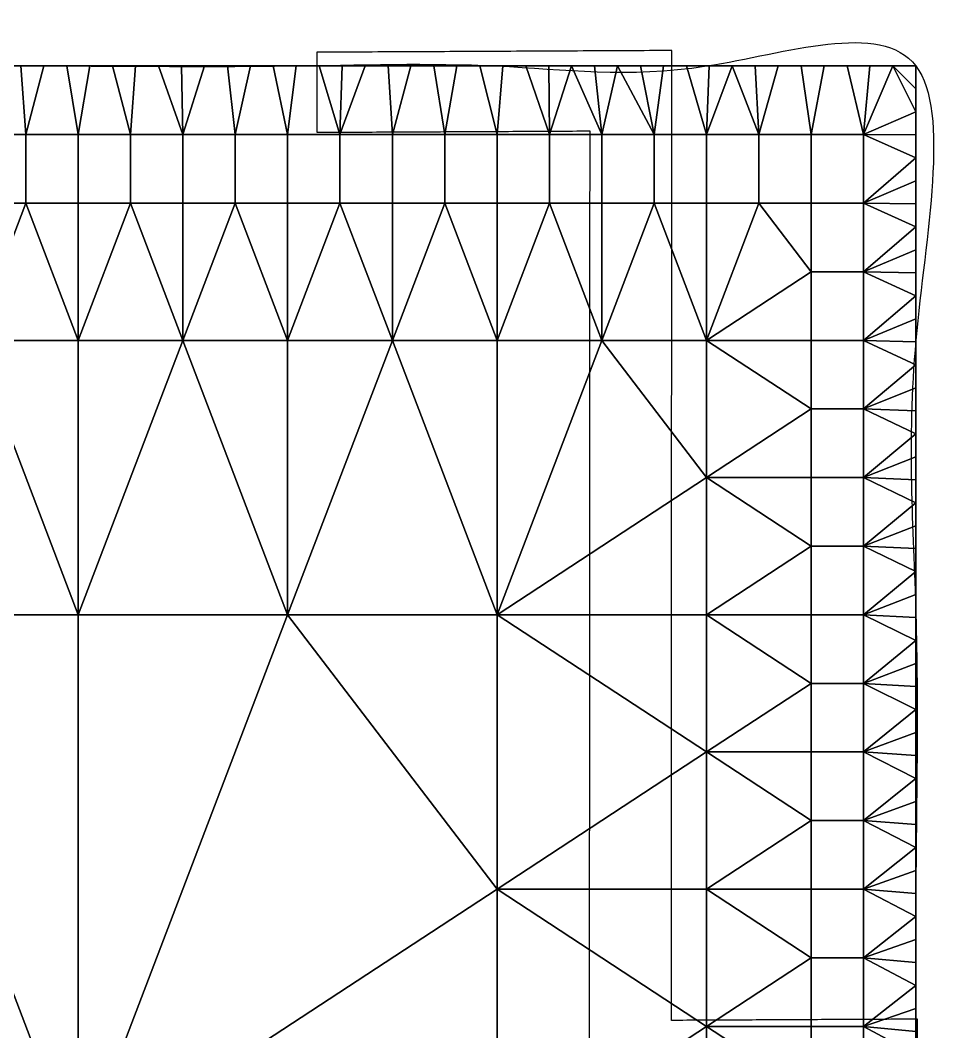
# Model space of a CAD drawing. Header units: inches. Extents: x -322 to 11, y -158 to 279.
# Drawn here: x -79.3 to 11.3, y 180 to 278.6 of the extents above; entities that cross this region are included whole.
import ezdxf

# ---------------------------------------------------------------- set-up
doc = ezdxf.new("R2010")
doc.units = ezdxf.units.IN
doc.header["$MEASUREMENT"] = 0
doc.layers.get('0').update_dxf_attribs({"true_color": 0x000000})

msp = doc.modelspace()

# ---------------------------------------------------------------- linework, layer by layer
msp.add_open_spline([(-318.462, -153.663), (-155.272, -153.663), (7.918, -153.663), (7.918, 60.246), (7.918, 274.154), (-155.272, 274.154), (-318.462, 274.154), (-318.462, 60.246), (-318.462, -153.663)], degree=2, knots=[0, 0, 0, 326.379532, 326.379532, 754.197065, 754.197065, 1080.576597, 1080.576597, 1508.394131, 1508.394131, 1508.394131])
at = {"color": 18, "linetype": 'Continuous', "true_color": 0x000000}
for points in [[(-50.442, 275.486), (-50.446, 267.691)], [(-15.852, 275.657), (-50.442, 275.486)], [(-15.901, 181.147), (-15.852, 275.657)], [(-50.446, 267.691), (-23.854, 267.823)], [(-23.854, 267.823), (-23.9, 179.158)], [(8.092, 181.266), (-15.901, 181.147)], [(8.06, 119.427), (8.092, 181.266)]]:
    msp.add_open_spline(points, degree=1, dxfattribs=at)

# ---------------------------------------------------------------- meshes
mesh = msp.add_polyface()
corners = [(-99.175, 267.47), (-99.175, 260.785), (-94.076, 260.785), (-94.076, 267.47), (-94.076, 247.416), (-88.976, 267.47), (-88.976, 260.785), (-83.876, 260.785), (-83.876, 267.47), (-78.777, 267.47), (-78.777, 260.785), (-73.677, 260.785), (-73.677, 267.47), (-73.677, 247.416), (-83.876, 247.416), (-73.677, 220.677), (-94.076, 220.677), (-68.577, 267.47), (-68.577, 260.785), (-63.478, 260.785), (-63.478, 267.47), (-58.378, 267.47), (-58.378, 260.785), (-53.278, 260.785), (-53.278, 267.47), (-53.278, 247.416), (-63.478, 247.416), (-48.178, 260.785), (-48.178, 267.47), (-53.278, 220.677), (-43.079, 247.416), (-54.675, 274.154), (-56.911, 274.154), (-99.175, 267.47, -0.5), (-94.076, 267.47, -0.5), (-94.076, 260.785, -0.5), (-99.175, 260.785, -0.5), (-94.076, 247.416, -0.5), (-88.976, 267.47, -0.5), (-83.876, 267.47, -0.5), (-83.876, 260.785, -0.5), (-88.976, 260.785, -0.5), (-78.777, 267.47, -0.5), (-73.677, 267.47, -0.5), (-73.677, 260.785, -0.5), (-78.777, 260.785, -0.5), (-73.677, 247.416, -0.5), (-83.876, 247.416, -0.5), (-73.677, 220.677, -0.5), (-94.076, 220.677, -0.5), (-104.275, 247.416, -0.5), (-68.577, 267.47, -0.5), (-63.478, 267.47, -0.5), (-63.478, 260.785, -0.5), (-68.577, 260.785, -0.5), (-58.378, 267.47, -0.5), (-53.278, 267.47, -0.5), (-53.278, 260.785, -0.5), (-58.378, 260.785, -0.5), (-53.278, 247.416, -0.5), (-63.478, 247.416, -0.5), (-48.178, 267.47, -0.5), (-48.178, 260.785, -0.5), (-53.278, 220.677, -0.5)]
mesh.append_faces([[corners[k] for k in face] for face in [(0, 1, 2, 3), (1, 4, 2, 2), (5, 6, 7, 8), (3, 2, 6, 5), (9, 10, 11, 12), (8, 7, 10, 9), (10, 13, 11, 11), (14, 10, 7, 7), (13, 10, 14, 14), (6, 14, 7, 7), (4, 6, 2, 2), (14, 6, 4, 4), (14, 15, 13, 13), (16, 14, 4, 4), (15, 14, 16, 16), (17, 18, 19, 20), (12, 11, 18, 17), (21, 22, 23, 24), (20, 19, 22, 21), (22, 25, 23, 23), (26, 22, 19, 19), (25, 22, 26, 26), (18, 26, 19, 19), (13, 18, 11, 11), (26, 18, 13, 13), (24, 23, 27, 28), (25, 27, 23, 23), (29, 30, 25, 25), (26, 29, 25, 25), (15, 26, 13, 13), (29, 26, 15, 15), (24, 31, 32, 21), (33, 34, 35, 36), (36, 35, 37, 37), (38, 39, 40, 41), (34, 38, 41, 35), (42, 43, 44, 45), (39, 42, 45, 40), (45, 44, 46, 46), (47, 40, 45, 45), (46, 47, 45, 45), (41, 40, 47, 47), (37, 35, 41, 41), (47, 37, 41, 41), (47, 46, 48, 48), (49, 37, 47, 47), (48, 49, 47, 47), (50, 37, 49, 49), (51, 52, 53, 54), (43, 51, 54, 44), (55, 56, 57, 58), (52, 55, 58, 53), (58, 57, 59, 59), (60, 53, 58, 58), (59, 60, 58, 58), (54, 53, 60, 60), (46, 44, 54, 54), (60, 46, 54, 54), (56, 61, 62, 57), (60, 59, 63, 63), (48, 46, 60, 60), (63, 48, 60, 60)]])
mesh = msp.add_polyface()
corners = [(-94.914, 274.154), (-94.914, 274.154, -0.5), (-97.149, 274.154, -0.5), (-97.149, 274.154), (-90.443, 274.154), (-90.443, 274.154, -0.5), (-92.678, 274.154, -0.5), (-92.678, 274.154), (-85.972, 274.154), (-85.972, 274.154, -0.5), (-88.207, 274.154, -0.5), (-88.207, 274.154), (-81.501, 274.154), (-81.501, 274.154, -0.5), (-83.737, 274.154, -0.5), (-83.737, 274.154), (-77.03, 274.154), (-77.03, 274.154, -0.5), (-79.266, 274.154, -0.5), (-79.266, 274.154), (-74.795, 274.154), (-74.795, 274.154, -0.5), (-70.324, 274.154), (-70.324, 274.154, -0.5), (-72.559, 274.154, -0.5), (-72.559, 274.154), (-65.853, 274.154), (-65.853, 274.154, -0.5), (-68.088, 274.154, -0.5), (-68.088, 274.154), (-61.382, 274.154), (-61.382, 274.154, -0.5), (-63.617, 274.154, -0.5), (-63.617, 274.154), (-59.146, 274.154), (-56.911, 274.154), (-56.911, 274.154, -0.5), (-59.146, 274.154, -0.5), (-54.675, 274.154), (-54.675, 274.154, -0.5), (-50.204, 274.154), (-50.204, 274.154, -0.5), (-52.44, 274.154, -0.5), (-52.44, 274.154), (-58.378, 267.47), (-59.146, 274.154), (-61.382, 274.154), (-63.478, 267.47), (-68.577, 267.47), (-70.324, 274.154), (-72.559, 274.154), (-73.677, 267.47), (-78.777, 267.47), (-79.266, 274.154), (-81.501, 274.154), (-83.876, 267.47), (-74.795, 274.154), (-77.03, 274.154), (-65.853, 274.154), (-68.088, 274.154), (-48.178, 267.47), (-50.204, 274.154), (-52.44, 274.154), (-53.278, 267.47), (-88.976, 267.47), (-90.443, 274.154), (-92.678, 274.154), (-94.076, 267.47), (-94.914, 274.154), (-97.149, 274.154), (-99.175, 267.47), (-85.972, 274.154), (-88.207, 274.154), (-54.675, 274.154), (-56.911, 274.154), (-63.617, 274.154), (-83.737, 274.154), (-53.278, 267.47, -0.5), (-58.378, 267.47, -0.5), (-56.911, 274.154, -0.5), (-54.675, 274.154, -0.5), (-63.478, 267.47, -0.5), (-61.382, 274.154, -0.5), (-59.146, 274.154, -0.5), (-68.577, 267.47, -0.5), (-73.677, 267.47, -0.5), (-72.559, 274.154, -0.5), (-70.324, 274.154, -0.5), (-78.777, 267.47, -0.5), (-83.876, 267.47, -0.5), (-81.501, 274.154, -0.5), (-79.266, 274.154, -0.5), (-77.03, 274.154, -0.5), (-74.795, 274.154, -0.5), (-68.088, 274.154, -0.5), (-65.853, 274.154, -0.5), (-48.178, 267.47, -0.5), (-52.44, 274.154, -0.5), (-50.204, 274.154, -0.5), (-88.976, 267.47, -0.5), (-94.076, 267.47, -0.5), (-92.678, 274.154, -0.5), (-90.443, 274.154, -0.5), (-99.175, 267.47, -0.5), (-97.149, 274.154, -0.5), (-94.914, 274.154, -0.5), (-88.207, 274.154, -0.5), (-85.972, 274.154, -0.5), (-63.617, 274.154, -0.5), (-83.737, 274.154, -0.5)]
mesh.append_faces([[corners[k] for k in face] for face in [(0, 1, 2, 3), (4, 5, 6, 7), (8, 9, 10, 11), (11, 10, 5, 4), (12, 13, 14, 15), (16, 17, 18, 19), (20, 21, 17, 16), (19, 18, 13, 12), (15, 14, 9, 8), (7, 6, 1, 0), (22, 23, 24, 25), (26, 27, 28, 29), (29, 28, 23, 22), (30, 31, 32, 33), (34, 35, 36, 37), (35, 38, 39, 36), (34, 37, 31, 30), (33, 32, 27, 26), (40, 41, 42, 43), (43, 42, 39, 38), (25, 24, 21, 20), (44, 45, 46, 47), (48, 49, 50, 51), (52, 53, 54, 55), (51, 56, 57, 52), (47, 58, 59, 48), (60, 61, 62, 63), (64, 65, 66, 67), (67, 68, 69, 70), (55, 71, 72, 64), (63, 62, 73, 73), (44, 74, 45, 45), (47, 75, 58, 58), (48, 59, 49, 49), (75, 47, 46, 46), (51, 50, 56, 56), (52, 57, 53, 53), (55, 54, 76, 76), (71, 55, 76, 76), (67, 66, 68, 68), (65, 64, 72, 72), (77, 78, 79, 80), (78, 81, 82, 83), (84, 85, 86, 87), (88, 89, 90, 91), (85, 88, 92, 93), (81, 84, 94, 95), (96, 77, 97, 98), (99, 100, 101, 102), (100, 103, 104, 105), (89, 99, 106, 107), (77, 80, 97, 97), (78, 83, 79, 79), (81, 95, 108, 108), (84, 87, 94, 94), (108, 82, 81, 81), (85, 93, 86, 86), (88, 91, 92, 92), (89, 109, 90, 90), (107, 109, 89, 89), (100, 105, 101, 101), (102, 106, 99, 99)]])
mesh = msp.add_polyface()
corners = [(-48.178, 267.47), (-48.178, 260.785), (-43.079, 260.785), (-43.079, 267.47), (-37.979, 267.47), (-37.979, 260.785), (-32.879, 260.785), (-32.879, 267.47), (-32.879, 247.416), (-43.079, 247.416), (-53.278, 247.416), (-32.879, 220.677), (-53.278, 220.677), (-27.78, 267.47), (-27.78, 260.785), (-22.68, 260.785), (-22.68, 267.47), (-17.58, 267.47), (-17.58, 260.785), (-12.481, 260.785), (-12.481, 267.47), (-12.481, 247.416), (-22.68, 247.416), (-7.381, 260.785), (-7.381, 267.47), (-12.481, 234.047), (-2.281, 240.731), (-12.481, 220.677), (-2.281, 227.362), (-9.966, 274.154), (-21.143, 274.154), (-48.178, 267.47, -0.5), (-43.079, 267.47, -0.5), (-43.079, 260.785, -0.5), (-48.178, 260.785, -0.5), (-37.979, 267.47, -0.5), (-32.879, 267.47, -0.5), (-32.879, 260.785, -0.5), (-37.979, 260.785, -0.5), (-32.879, 247.416, -0.5), (-43.079, 247.416, -0.5), (-53.278, 247.416, -0.5), (-53.278, 260.785, -0.5), (-32.879, 220.677, -0.5), (-53.278, 220.677, -0.5), (-27.78, 267.47, -0.5), (-22.68, 267.47, -0.5), (-22.68, 260.785, -0.5), (-27.78, 260.785, -0.5), (-17.58, 267.47, -0.5), (-12.481, 267.47, -0.5), (-12.481, 260.785, -0.5), (-17.58, 260.785, -0.5), (-12.481, 247.416, -0.5), (-22.68, 247.416, -0.5), (-7.381, 267.47, -0.5), (-7.381, 260.785, -0.5), (-2.281, 254.101, -0.5), (-2.281, 247.416, -0.5), (-2.281, 240.731, -0.5), (-2.281, 234.047, -0.5), (-12.481, 234.047, -0.5), (-12.481, 220.677, -0.5), (-2.281, 227.362, -0.5)]
mesh.append_faces([[corners[k] for k in face] for face in [(0, 1, 2, 3), (4, 5, 6, 7), (3, 2, 5, 4), (5, 8, 6, 6), (9, 5, 2, 2), (8, 5, 9, 9), (1, 9, 2, 2), (9, 1, 10, 10), (9, 11, 8, 8), (11, 9, 12, 12), (13, 14, 15, 16), (7, 6, 14, 13), (17, 18, 19, 20), (16, 15, 18, 17), (18, 21, 19, 19), (22, 18, 15, 15), (21, 18, 22, 22), (14, 22, 15, 15), (8, 14, 6, 6), (22, 14, 8, 8), (20, 19, 23, 24), (21, 23, 19, 19), (25, 26, 21, 21), (27, 28, 25, 25), (22, 25, 21, 21), (11, 22, 8, 8), (22, 11, 25, 25), (29, 20, 24, 24), (17, 30, 16, 16), (31, 32, 33, 34), (35, 36, 37, 38), (32, 35, 38, 33), (38, 37, 39, 39), (40, 33, 38, 38), (39, 40, 38, 38), (34, 33, 40, 40), (41, 42, 34, 34), (40, 41, 34, 34), (40, 39, 43, 43), (44, 41, 40, 40), (43, 44, 40, 40), (45, 46, 47, 48), (36, 45, 48, 37), (49, 50, 51, 52), (46, 49, 52, 47), (52, 51, 53, 53), (54, 47, 52, 52), (53, 54, 52, 52), (48, 47, 54, 54), (39, 37, 48, 48), (54, 39, 48, 48), (50, 55, 56, 51), (57, 58, 53, 53), (53, 51, 56, 56), (56, 57, 53, 53), (59, 60, 61, 61), (61, 53, 59, 59), (62, 61, 63, 63), (54, 53, 61, 61), (43, 39, 54, 54), (54, 61, 43, 43)]])
mesh = msp.add_polyface()
corners = [(-47.969, 274.154), (-45.733, 274.154), (-45.733, 274.154, -0.5), (-47.969, 274.154, -0.5), (-50.204, 274.154), (-50.204, 274.154, -0.5), (-43.498, 274.154), (-41.262, 274.154), (-41.262, 274.154, -0.5), (-43.498, 274.154, -0.5), (-39.027, 274.154), (-36.792, 274.154), (-36.792, 274.154, -0.5), (-39.027, 274.154, -0.5), (-34.556, 274.154), (-34.556, 274.154, -0.5), (-32.321, 274.154), (-30.085, 274.154), (-30.085, 274.154, -0.5), (-32.321, 274.154, -0.5), (-27.85, 274.154), (-25.614, 274.154), (-25.614, 274.154, -0.5), (-27.85, 274.154, -0.5), (-23.379, 274.154), (-21.143, 274.154), (-21.143, 274.154, -0.5), (-23.379, 274.154, -0.5), (-18.908, 274.154), (-16.672, 274.154), (-16.672, 274.154, -0.5), (-18.908, 274.154, -0.5), (-14.437, 274.154), (-14.437, 274.154, -0.5), (-12.201, 274.154), (-9.966, 274.154), (-9.966, 274.154, -0.5), (-12.201, 274.154, -0.5), (-7.73, 274.154), (-7.73, 274.154, -0.5), (-9.966, 274.154), (-7.381, 267.47), (-7.73, 274.154), (-12.201, 274.154), (-12.481, 267.47), (-14.437, 274.154), (-16.672, 274.154), (-17.58, 267.47), (-18.908, 274.154), (-21.143, 274.154), (-25.614, 274.154), (-22.68, 267.47), (-23.379, 274.154), (-27.78, 267.47), (-32.879, 267.47), (-34.556, 274.154), (-36.792, 274.154), (-37.979, 267.47), (-43.079, 267.47), (-43.498, 274.154), (-45.733, 274.154), (-48.178, 267.47), (-39.027, 274.154), (-41.262, 274.154), (-30.085, 274.154), (-32.321, 274.154), (-27.85, 274.154), (-47.969, 274.154), (-50.204, 274.154), (-5.495, 274.154, -0.5), (-7.381, 267.47, -0.5), (-7.73, 274.154, -0.5), (-9.966, 274.154, -0.5), (-12.201, 274.154, -0.5), (-12.481, 267.47, -0.5), (-17.58, 267.47, -0.5), (-16.672, 274.154, -0.5), (-14.437, 274.154, -0.5), (-18.908, 274.154, -0.5), (-21.143, 274.154, -0.5), (-25.614, 274.154, -0.5), (-23.379, 274.154, -0.5), (-22.68, 267.47, -0.5), (-27.78, 267.47, -0.5), (-32.879, 267.47, -0.5), (-37.979, 267.47, -0.5), (-36.792, 274.154, -0.5), (-34.556, 274.154, -0.5), (-43.079, 267.47, -0.5), (-48.178, 267.47, -0.5), (-45.733, 274.154, -0.5), (-43.498, 274.154, -0.5), (-41.262, 274.154, -0.5), (-39.027, 274.154, -0.5), (-32.321, 274.154, -0.5), (-30.085, 274.154, -0.5), (-27.85, 274.154, -0.5), (-50.204, 274.154, -0.5), (-47.969, 274.154, -0.5)]
mesh.append_faces([[corners[k] for k in face] for face in [(0, 1, 2, 3), (4, 0, 3, 5), (6, 7, 8, 9), (10, 11, 12, 13), (11, 14, 15, 12), (7, 10, 13, 8), (1, 6, 9, 2), (16, 17, 18, 19), (20, 21, 22, 23), (17, 20, 23, 18), (24, 25, 26, 27), (28, 29, 30, 31), (29, 32, 33, 30), (25, 28, 31, 26), (21, 24, 27, 22), (34, 35, 36, 37), (35, 38, 39, 36), (32, 34, 37, 33), (14, 16, 19, 15), (40, 41, 42, 42), (43, 44, 40, 40), (44, 45, 46, 47), (44, 43, 45, 45), (47, 46, 48, 48), (48, 49, 47, 47), (50, 51, 52, 52), (53, 51, 50, 50), (54, 55, 56, 57), (58, 59, 60, 61), (57, 62, 63, 58), (53, 64, 65, 54), (49, 52, 51, 51), (53, 50, 66, 66), (53, 66, 64, 64), (54, 65, 55, 55), (57, 56, 62, 62), (58, 63, 59, 59), (61, 67, 68, 68), (67, 61, 60, 60), (69, 70, 71, 71), (72, 71, 70, 70), (73, 72, 74, 74), (72, 70, 74, 74), (74, 75, 76, 77), (74, 77, 73, 73), (75, 78, 76, 76), (78, 75, 79, 79), (80, 81, 82, 82), (83, 80, 82, 82), (84, 85, 86, 87), (88, 89, 90, 91), (85, 88, 92, 93), (83, 84, 94, 95), (79, 82, 81, 81), (75, 82, 79, 79), (83, 96, 80, 80), (83, 95, 96, 96), (84, 87, 94, 94), (85, 93, 86, 86), (88, 91, 92, 92), (89, 97, 98, 98), (98, 90, 89, 89)]])
mesh = msp.add_polyface()
corners = [(-7.73, 274.154), (-5.495, 274.154), (-5.495, 274.154, -0.5), (-7.73, 274.154, -0.5), (-3.259, 274.154), (-3.259, 274.154, -0.5), (1.212, 274.154), (1.212, 274.154, -0.5), (-1.024, 274.154, -0.5), (-1.024, 274.154), (3.447, 274.154), (5.683, 274.154), (5.683, 274.154, -0.5), (3.447, 274.154, -0.5), (7.918, 274.154), (7.918, 274.154, -0.5), (7.918, 271.915), (7.918, 271.915, -0.5), (7.918, 274.154, -0.5), (7.918, 274.154), (7.918, 269.675), (7.918, 269.675, -0.5), (7.918, 267.435), (7.918, 265.195), (7.918, 265.195, -0.5), (7.918, 267.435, -0.5), (7.918, 262.955), (7.918, 262.955, -0.5), (7.918, 260.715), (7.918, 258.475), (7.918, 258.475, -0.5), (7.918, 260.715, -0.5), (7.918, 256.235), (7.918, 256.235, -0.5), (7.918, 253.996), (7.918, 253.996, -0.5), (-7.381, 267.47), (-7.381, 260.785), (-2.281, 260.785), (-2.281, 267.47), (2.818, 260.785), (2.818, 267.47), (-2.281, 254.101), (2.818, 254.101), (-12.481, 247.416), (7.918, 251.756), (7.918, 253.996), (7.918, 256.235), (7.918, 258.475), (7.918, 260.715), (7.918, 262.955), (7.918, 265.195), (7.918, 267.435), (7.918, 269.675), (5.683, 274.154), (7.918, 271.915), (7.918, 274.154), (3.447, 274.154), (1.212, 274.154), (-1.024, 274.154), (-3.259, 274.154), (-5.495, 274.154), (-7.73, 274.154), (-7.381, 267.47, -0.5), (-2.281, 267.47, -0.5), (-2.281, 260.785, -0.5), (-7.381, 260.785, -0.5), (2.818, 267.47, -0.5), (2.818, 260.785, -0.5), (2.818, 254.101, -0.5), (-2.281, 254.101, -0.5), (7.918, 251.756, -0.5), (7.918, 253.996, -0.5), (7.918, 256.235, -0.5), (7.918, 258.475, -0.5), (7.918, 260.715, -0.5), (7.918, 262.955, -0.5), (7.918, 265.195, -0.5), (7.918, 267.435, -0.5), (7.918, 269.675, -0.5), (5.683, 274.154, -0.5), (7.918, 274.154, -0.5), (7.918, 271.915, -0.5), (3.447, 274.154, -0.5), (-1.024, 274.154, -0.5), (1.212, 274.154, -0.5), (-5.495, 274.154, -0.5), (-3.259, 274.154, -0.5)]
mesh.append_faces([[corners[k] for k in face] for face in [(0, 1, 2, 3), (1, 4, 5, 2), (6, 7, 8, 9), (10, 11, 12, 13), (11, 14, 15, 12), (10, 13, 7, 6), (4, 9, 8, 5), (16, 17, 18, 19), (20, 21, 17, 16), (22, 23, 24, 25), (26, 27, 24, 23), (20, 22, 25, 21), (28, 29, 30, 31), (29, 32, 33, 30), (34, 35, 33, 32), (28, 31, 27, 26), (36, 37, 38, 39), (39, 38, 40, 41), (38, 42, 43, 40), (37, 42, 38, 38), (37, 44, 42, 42), (45, 46, 43, 43), (47, 48, 43, 43), (49, 50, 40, 40), (40, 48, 49, 49), (43, 46, 47, 47), (51, 52, 41, 41), (53, 54, 41, 41), (41, 52, 53, 53), (54, 55, 56, 56), (53, 55, 54, 54), (57, 41, 54, 54), (50, 51, 40, 40), (48, 40, 43, 43), (41, 58, 59, 39), (39, 60, 61, 36), (60, 39, 59, 59), (61, 62, 36, 36), (57, 58, 41, 41), (51, 41, 40, 40), (63, 64, 65, 66), (64, 67, 68, 65), (65, 68, 69, 70), (66, 65, 70, 70), (71, 69, 72, 72), (73, 69, 74, 74), (75, 68, 76, 76), (68, 75, 74, 74), (69, 73, 72, 72), (77, 67, 78, 78), (79, 67, 80, 80), (67, 79, 78, 78), (80, 81, 82, 82), (79, 80, 82, 82), (83, 80, 67, 67), (76, 68, 77, 77), (74, 69, 68, 68), (67, 64, 84, 85), (64, 63, 86, 87), (87, 84, 64, 64), (83, 67, 85, 85), (77, 68, 67, 67)]])
mesh = msp.add_polyface()
corners = [(7.918, 251.756), (7.918, 251.756, -0.5), (7.918, 253.996, -0.5), (7.918, 253.996), (7.918, 249.516), (7.918, 249.516, -0.5), (7.918, 245.036), (7.918, 245.036, -0.5), (7.918, 247.276, -0.5), (7.918, 247.276), (7.918, 242.796), (7.918, 242.796, -0.5), (7.918, 238.316), (7.918, 238.316, -0.5), (7.918, 240.556, -0.5), (7.918, 240.556), (7.918, 236.076), (7.918, 236.076, -0.5), (7.918, 233.837), (7.918, 231.597), (7.918, 231.597, -0.5), (7.918, 233.837, -0.5), (7.918, 229.357), (7.918, 229.357, -0.5), (7.918, 224.877), (7.918, 224.877, -0.5), (7.918, 227.117, -0.5), (7.918, 227.117), (-2.281, 254.101), (-2.281, 247.416), (2.818, 247.416), (2.818, 254.101), (-12.481, 247.416), (-2.281, 240.731), (-12.481, 234.047), (-2.281, 234.047), (2.818, 240.731), (2.818, 234.047), (-2.281, 227.362), (2.818, 227.362), (-2.281, 220.677), (2.818, 220.677), (7.918, 227.117), (7.918, 224.877), (7.918, 231.597), (7.918, 229.357), (7.918, 236.076), (7.918, 233.837), (7.918, 238.316), (7.918, 240.556), (7.918, 242.796), (7.918, 247.276), (7.918, 245.036), (7.918, 249.516), (7.918, 251.756), (-2.281, 254.101, -0.5), (2.818, 254.101, -0.5), (2.818, 247.416, -0.5), (-2.281, 247.416, -0.5), (-12.481, 247.416, -0.5), (-2.281, 240.731, -0.5), (2.818, 240.731, -0.5), (2.818, 234.047, -0.5), (-2.281, 234.047, -0.5), (2.818, 227.362, -0.5), (-2.281, 227.362, -0.5), (2.818, 220.677, -0.5), (-2.281, 220.677, -0.5), (-12.481, 234.047, -0.5), (7.918, 227.117, -0.5), (7.918, 224.877, -0.5), (7.918, 231.597, -0.5), (7.918, 229.357, -0.5), (7.918, 236.076, -0.5), (7.918, 233.837, -0.5), (7.918, 238.316, -0.5), (7.918, 240.556, -0.5), (7.918, 242.796, -0.5), (7.918, 247.276, -0.5), (7.918, 245.036, -0.5), (7.918, 249.516, -0.5), (7.918, 251.756, -0.5)]
mesh.append_faces([[corners[k] for k in face] for face in [(0, 1, 2, 3), (4, 5, 1, 0), (6, 7, 8, 9), (10, 11, 7, 6), (12, 13, 14, 15), (16, 17, 13, 12), (15, 14, 11, 10), (18, 19, 20, 21), (19, 22, 23, 20), (24, 25, 26, 27), (22, 27, 26, 23), (18, 21, 17, 16), (9, 8, 5, 4), (28, 29, 30, 31), (28, 32, 29, 29), (33, 34, 35, 35), (32, 33, 29, 29), (29, 33, 36, 30), (33, 35, 37, 36), (35, 38, 39, 37), (38, 40, 41, 39), (34, 38, 35, 35), (42, 39, 43, 43), (44, 39, 45, 45), (46, 37, 47, 47), (44, 47, 37, 37), (42, 45, 39, 39), (46, 48, 37, 37), (48, 49, 36, 36), (50, 36, 49, 49), (51, 30, 52, 52), (50, 52, 36, 36), (53, 54, 30, 30), (51, 53, 30, 30), (44, 37, 39, 39), (52, 30, 36, 36), (54, 31, 30, 30), (48, 36, 37, 37), (55, 56, 57, 58), (59, 58, 60, 60), (58, 57, 61, 60), (60, 61, 62, 63), (63, 62, 64, 65), (65, 64, 66, 67), (68, 63, 65, 65), (69, 70, 64, 64), (71, 72, 64, 64), (73, 74, 62, 62), (71, 62, 74, 74), (69, 64, 72, 72), (73, 62, 75, 75), (75, 61, 76, 76), (77, 76, 61, 61), (78, 79, 57, 57), (77, 61, 79, 79), (80, 57, 81, 81), (78, 57, 80, 80), (70, 66, 64, 64), (71, 64, 62, 62), (79, 61, 57, 57), (81, 57, 56, 56), (75, 62, 61, 61)]])
mesh = msp.add_polyface()
corners = [(-94.076, 220.677), (-73.677, 167.2), (-73.677, 220.677), (-114.474, 167.2), (-114.474, 220.677), (-134.873, 220.677), (-155.272, 167.2), (-12.481, 234.047), (-32.879, 220.677), (-12.481, 220.677), (-12.481, 207.308), (-32.879, 193.939), (-12.481, 193.939), (-2.281, 213.993), (-2.281, 200.623), (-12.481, 180.569), (-2.281, 187.254), (-12.481, 167.2), (-2.281, 173.885), (-32.879, 167.2), (-53.278, 220.677), (-32.879, 140.461), (-73.677, 113.723), (-12.481, 153.831), (-12.481, 140.461), (-2.281, 160.515), (-2.281, 147.146), (-94.076, 220.677, -0.5), (-73.677, 220.677, -0.5), (-73.677, 167.2, -0.5), (-114.474, 167.2, -0.5), (-114.474, 220.677, -0.5), (-134.873, 220.677, -0.5), (-155.272, 167.2, -0.5), (-2.281, 227.362, -0.5), (-2.281, 220.677, -0.5), (-12.481, 220.677, -0.5), (-12.481, 234.047, -0.5), (-32.879, 220.677, -0.5), (-12.481, 207.308, -0.5), (-12.481, 193.939, -0.5), (-32.879, 193.939, -0.5), (-2.281, 213.993, -0.5), (-2.281, 207.308, -0.5), (-2.281, 200.623, -0.5), (-2.281, 193.939, -0.5), (-2.281, 187.254, -0.5), (-2.281, 180.569, -0.5), (-12.481, 180.569, -0.5), (-12.481, 167.2, -0.5), (-2.281, 173.885, -0.5), (-32.879, 167.2, -0.5), (-53.278, 220.677, -0.5), (-32.879, 140.461, -0.5), (-73.677, 113.723, -0.5), (-12.481, 153.831, -0.5), (-12.481, 140.461, -0.5), (-2.281, 160.515, -0.5), (-2.281, 147.146, -0.5), (-155.272, 60.246, -0.5)]
mesh.append_faces([[corners[k] for k in face] for face in [(0, 1, 2, 2), (3, 0, 4, 4), (1, 0, 3, 3), (5, 3, 4, 4), (3, 5, 6, 6), (7, 8, 9, 9), (10, 11, 12, 12), (8, 10, 9, 9), (11, 10, 8, 8), (10, 13, 9, 9), (12, 14, 10, 10), (15, 16, 12, 12), (17, 18, 15, 15), (15, 19, 17, 17), (11, 15, 12, 12), (19, 15, 11, 11), (20, 11, 8, 8), (11, 1, 19, 19), (1, 20, 2, 2), (20, 1, 11, 11), (1, 21, 19, 19), (22, 21, 1, 1), (23, 21, 24, 24), (19, 23, 17, 17), (21, 23, 19, 19), (23, 25, 17, 17), (24, 26, 23, 23), (3, 22, 1, 1), (27, 28, 29, 29), (30, 31, 27, 27), (29, 30, 27, 27), (32, 31, 30, 30), (30, 33, 32, 32), (34, 35, 36, 36), (37, 36, 38, 38), (39, 40, 41, 41), (38, 36, 39, 39), (41, 38, 39, 39), (42, 43, 39, 39), (39, 36, 42, 42), (44, 45, 40, 40), (40, 39, 44, 44), (46, 47, 48, 48), (48, 40, 46, 46), (49, 48, 50, 50), (48, 49, 51, 51), (41, 40, 48, 48), (51, 41, 48, 48), (52, 38, 41, 41), (41, 51, 29, 29), (29, 28, 52, 52), (52, 41, 29, 29), (29, 51, 53, 53), (54, 29, 53, 53), (55, 56, 53, 53), (51, 49, 55, 55), (53, 51, 55, 55), (55, 49, 57, 57), (56, 55, 58, 58), (30, 29, 54, 54), (59, 33, 30, 30)]])
mesh = msp.add_polyface()
corners = [(-2.281, 227.362), (-12.481, 220.677), (-2.281, 220.677), (-2.281, 213.993), (-12.481, 207.308), (-2.281, 207.308), (2.818, 213.993), (2.818, 220.677), (2.818, 207.308), (-2.281, 200.623), (2.818, 200.623), (-2.281, 193.939), (2.818, 193.939), (-12.481, 193.939), (-2.281, 187.254), (-12.481, 180.569), (-2.281, 180.569), (2.818, 187.254), (2.818, 180.569), (-2.281, 173.885), (2.818, 173.885), (-2.281, 167.2), (2.818, 167.2), (-12.481, 167.2), (-2.281, 160.515), (-12.481, 153.831), (-2.281, 153.831), (2.818, 160.515), (2.818, 153.831), (-2.281, 147.146), (2.818, 147.146), (-2.281, 140.461), (2.818, 140.461), (-12.481, 140.461), (7.918, 144.241), (7.918, 150.961), (7.918, 171.12), (7.918, 157.681), (7.918, 177.84), (7.918, 184.559), (7.918, 197.998), (7.918, 211.438), (7.918, 204.718), (7.918, 191.279), (7.918, 224.877), (2.818, 227.362), (7.918, 218.157), (-12.481, 220.677, -0.5), (-2.281, 220.677, -0.5), (-2.281, 213.993, -0.5), (2.818, 220.677, -0.5), (2.818, 213.993, -0.5), (2.818, 207.308, -0.5), (-2.281, 207.308, -0.5), (2.818, 200.623, -0.5), (-2.281, 200.623, -0.5), (2.818, 193.939, -0.5), (-2.281, 193.939, -0.5), (-12.481, 207.308, -0.5), (-12.481, 193.939, -0.5), (-2.281, 187.254, -0.5), (2.818, 187.254, -0.5), (2.818, 180.569, -0.5), (-2.281, 180.569, -0.5), (2.818, 173.885, -0.5), (-2.281, 173.885, -0.5), (2.818, 167.2, -0.5), (-2.281, 167.2, -0.5), (-12.481, 167.2, -0.5), (-12.481, 180.569, -0.5), (-2.281, 160.515, -0.5), (-2.281, 153.831, -0.5), (-12.481, 153.831, -0.5), (2.818, 160.515, -0.5), (2.818, 153.831, -0.5), (2.818, 147.146, -0.5), (-2.281, 147.146, -0.5), (2.818, 140.461, -0.5), (-2.281, 140.461, -0.5), (-12.481, 140.461, -0.5), (7.918, 144.241, -0.5), (7.918, 150.961, -0.5), (7.918, 164.4, -0.5), (7.918, 171.12, -0.5)]
mesh.append_faces([[corners[k] for k in face] for face in [(0, 1, 2, 2), (3, 4, 5, 5), (1, 3, 2, 2), (2, 3, 6, 7), (3, 5, 8, 6), (5, 9, 10, 8), (9, 11, 12, 10), (9, 13, 11, 11), (4, 9, 5, 5), (14, 15, 16, 16), (13, 14, 11, 11), (11, 14, 17, 12), (14, 16, 18, 17), (16, 19, 20, 18), (19, 21, 22, 20), (19, 23, 21, 21), (15, 19, 16, 16), (24, 25, 26, 26), (23, 24, 21, 21), (21, 24, 27, 22), (24, 26, 28, 27), (26, 29, 30, 28), (29, 31, 32, 30), (29, 33, 31, 31), (25, 29, 26, 26), (34, 30, 32, 32), (35, 28, 30, 30), (36, 20, 22, 22), (37, 27, 28, 28), (38, 18, 20, 20), (39, 17, 18, 18), (40, 10, 12, 12), (41, 6, 8, 8), (42, 8, 10, 10), (43, 12, 17, 17), (44, 45, 7, 7), (46, 7, 6, 6), (47, 48, 49, 49), (48, 50, 51, 49), (49, 51, 52, 53), (53, 52, 54, 55), (55, 54, 56, 57), (58, 53, 55, 55), (59, 57, 60, 60), (57, 56, 61, 60), (60, 61, 62, 63), (63, 62, 64, 65), (65, 64, 66, 67), (65, 67, 68, 68), (69, 63, 65, 65), (70, 71, 72, 72), (68, 67, 70, 70), (67, 66, 73, 70), (70, 73, 74, 71), (71, 74, 75, 76), (76, 75, 77, 78), (76, 78, 79, 79), (72, 71, 76, 76), (80, 77, 75, 75), (81, 75, 74, 74), (66, 82, 73, 73), (83, 66, 64, 64)]])
mesh = msp.add_polyface()
corners = [(7.918, 222.637), (7.918, 222.637, -0.5), (7.918, 224.877, -0.5), (7.918, 224.877), (7.918, 220.397), (7.918, 218.157), (7.918, 218.157, -0.5), (7.918, 220.397, -0.5), (7.918, 215.918), (7.918, 215.918, -0.5), (7.918, 213.678), (7.918, 211.438), (7.918, 211.438, -0.5), (7.918, 213.678, -0.5), (7.918, 209.198), (7.918, 209.198, -0.5), (7.918, 204.718), (7.918, 204.718, -0.5), (7.918, 206.958, -0.5), (7.918, 206.958), (7.918, 202.478), (7.918, 202.478, -0.5), (7.918, 200.238), (7.918, 197.998), (7.918, 197.998, -0.5), (7.918, 200.238, -0.5), (7.918, 195.759), (7.918, 195.759, -0.5), (7.918, 191.279), (7.918, 191.279, -0.5), (7.918, 193.519, -0.5), (7.918, 193.519), (7.918, 189.039), (7.918, 189.039, -0.5), (7.918, 186.799), (7.918, 184.559), (7.918, 184.559, -0.5), (7.918, 186.799, -0.5), (7.918, 182.319), (7.918, 182.319, -0.5), (7.918, 186.799), (7.918, 189.039), (2.818, 187.254), (7.918, 191.279), (7.918, 193.519), (7.918, 195.759), (2.818, 193.939), (7.918, 197.998), (7.918, 200.238), (2.818, 200.623), (7.918, 202.478), (7.918, 204.718), (7.918, 206.958), (7.918, 209.198), (2.818, 207.308), (7.918, 211.438), (7.918, 213.678), (2.818, 213.993), (7.918, 215.918), (7.918, 218.157), (7.918, 184.559), (7.918, 220.397), (7.918, 222.637), (2.818, 220.677), (7.918, 224.877), (7.918, 182.319, -0.5), (2.818, 180.569, -0.5), (7.918, 184.559, -0.5), (7.918, 186.799, -0.5), (2.818, 187.254, -0.5), (7.918, 189.039, -0.5), (7.918, 191.279, -0.5), (7.918, 193.519, -0.5), (2.818, 193.939, -0.5), (7.918, 195.759, -0.5), (7.918, 197.998, -0.5), (2.818, 200.623, -0.5), (7.918, 200.238, -0.5), (7.918, 202.478, -0.5), (7.918, 204.718, -0.5), (7.918, 206.958, -0.5), (2.818, 207.308, -0.5), (7.918, 209.198, -0.5), (7.918, 211.438, -0.5), (2.818, 213.993, -0.5), (7.918, 213.678, -0.5), (7.918, 215.918, -0.5), (7.918, 218.157, -0.5), (7.918, 220.397, -0.5), (2.818, 220.677, -0.5), (7.918, 222.637, -0.5), (7.918, 224.877, -0.5)]
mesh.append_faces([[corners[k] for k in face] for face in [(0, 1, 2, 3), (4, 5, 6, 7), (8, 9, 6, 5), (10, 11, 12, 13), (11, 14, 15, 12), (10, 13, 9, 8), (16, 17, 18, 19), (20, 21, 17, 16), (22, 23, 24, 25), (23, 26, 27, 24), (20, 22, 25, 21), (14, 19, 18, 15), (28, 29, 30, 31), (28, 32, 33, 29), (34, 35, 36, 37), (35, 38, 39, 36), (32, 34, 37, 33), (26, 31, 30, 27), (0, 4, 7, 1), (40, 41, 42, 42), (41, 43, 42, 42), (44, 45, 46, 46), (47, 48, 49, 49), (46, 45, 47, 47), (46, 43, 44, 44), (50, 51, 49, 49), (52, 53, 54, 54), (54, 51, 52, 52), (55, 56, 57, 57), (58, 59, 57, 57), (57, 56, 58, 58), (54, 53, 55, 55), (49, 48, 50, 50), (42, 60, 40, 40), (61, 62, 63, 63), (59, 61, 63, 63), (62, 64, 63, 63), (65, 66, 67, 67), (68, 69, 70, 70), (70, 69, 71, 71), (72, 73, 74, 74), (75, 76, 77, 77), (73, 75, 74, 74), (73, 72, 71, 71), (78, 76, 79, 79), (80, 81, 82, 82), (81, 80, 79, 79), (83, 84, 85, 85), (86, 84, 87, 87), (84, 86, 85, 85), (81, 83, 82, 82), (76, 78, 77, 77), (69, 68, 67, 67), (88, 89, 90, 90), (87, 89, 88, 88), (90, 89, 91, 91), (67, 66, 69, 69), (75, 73, 76, 76), (83, 81, 84, 84), (79, 76, 81, 81), (71, 69, 73, 73), (87, 84, 89, 89)]])
mesh = msp.add_polyface()
corners = [(7.918, 180.079), (7.918, 177.84), (7.918, 177.84, -0.5), (7.918, 180.079, -0.5), (7.918, 175.6), (7.918, 175.6, -0.5), (7.918, 171.12), (7.918, 171.12, -0.5), (7.918, 173.36, -0.5), (7.918, 173.36), (7.918, 168.88), (7.918, 168.88, -0.5), (7.918, 182.319), (7.918, 182.319, -0.5), (7.918, 166.64), (7.918, 164.4), (7.918, 164.4, -0.5), (7.918, 166.64, -0.5), (7.918, 162.16), (7.918, 162.16, -0.5), (7.918, 159.92), (7.918, 157.681), (7.918, 157.681, -0.5), (7.918, 159.92, -0.5), (7.918, 155.441), (7.918, 155.441, -0.5), (7.918, 150.961), (7.918, 150.961, -0.5), (7.918, 153.201, -0.5), (7.918, 153.201), (7.918, 148.721), (7.918, 148.721, -0.5), (7.918, 144.241), (7.918, 144.241, -0.5), (7.918, 146.481, -0.5), (7.918, 146.481), (7.918, 142.001), (7.918, 142.001, -0.5), (7.918, 139.762), (7.918, 139.762, -0.5), (2.818, 140.461), (7.918, 137.522), (7.918, 139.762), (7.918, 142.001), (7.918, 144.241), (7.918, 146.481), (2.818, 147.146), (7.918, 148.721), (7.918, 150.961), (7.918, 155.441), (2.818, 153.831), (7.918, 153.201), (7.918, 157.681), (2.818, 160.515), (7.918, 159.92), (7.918, 162.16), (7.918, 164.4), (2.818, 167.2), (7.918, 166.64), (7.918, 168.88), (7.918, 171.12), (7.918, 173.36), (2.818, 173.885), (7.918, 175.6), (7.918, 177.84), (7.918, 180.079), (2.818, 180.569), (7.918, 182.319), (7.918, 184.559), (2.818, 140.461, -0.5), (7.918, 144.241, -0.5), (7.918, 142.001, -0.5), (7.918, 139.762, -0.5), (2.818, 147.146, -0.5), (7.918, 146.481, -0.5), (7.918, 148.721, -0.5), (7.918, 150.961, -0.5), (7.918, 155.441, -0.5), (7.918, 153.201, -0.5), (2.818, 153.831, -0.5), (7.918, 157.681, -0.5), (2.818, 160.515, -0.5), (7.918, 159.92, -0.5), (7.918, 164.4, -0.5), (7.918, 162.16, -0.5), (2.818, 167.2, -0.5), (7.918, 168.88, -0.5), (7.918, 166.64, -0.5), (7.918, 171.12, -0.5), (2.818, 173.885, -0.5), (7.918, 173.36, -0.5), (7.918, 175.6, -0.5), (7.918, 177.84, -0.5), (2.818, 180.569, -0.5), (7.918, 180.079, -0.5), (7.918, 182.319, -0.5)]
mesh.append_faces([[corners[k] for k in face] for face in [(0, 1, 2, 3), (4, 5, 2, 1), (6, 7, 8, 9), (6, 10, 11, 7), (9, 8, 5, 4), (12, 0, 3, 13), (14, 15, 16, 17), (18, 19, 16, 15), (20, 21, 22, 23), (21, 24, 25, 22), (20, 23, 19, 18), (26, 27, 28, 29), (30, 31, 27, 26), (32, 33, 34, 35), (36, 37, 33, 32), (35, 34, 31, 30), (29, 28, 25, 24), (38, 39, 37, 36), (10, 14, 17, 11), (40, 41, 42, 42), (40, 43, 44, 44), (43, 40, 42, 42), (44, 45, 46, 46), (47, 46, 45, 45), (48, 46, 47, 47), (49, 50, 51, 51), (48, 51, 50, 50), (52, 50, 49, 49), (53, 52, 54, 54), (53, 55, 56, 56), (57, 58, 59, 59), (58, 57, 56, 56), (55, 53, 54, 54), (60, 61, 62, 62), (61, 63, 62, 62), (64, 65, 66, 66), (67, 68, 66, 66), (66, 65, 67, 67), (62, 63, 64, 64), (60, 57, 59, 59), (57, 53, 56, 56), (69, 70, 71, 71), (71, 72, 69, 69), (70, 73, 74, 74), (75, 74, 73, 73), (76, 75, 73, 73), (77, 78, 79, 79), (76, 79, 78, 78), (80, 77, 79, 79), (81, 82, 80, 80), (81, 83, 84, 84), (85, 86, 87, 87), (87, 83, 85, 85), (84, 82, 81, 81), (88, 89, 90, 90), (90, 89, 91, 91), (92, 93, 94, 94), (93, 95, 94, 94), (89, 92, 91, 91), (88, 86, 85, 85), (80, 79, 81, 81), (92, 89, 93, 93)]])

doc.saveas('drawing.dxf')
